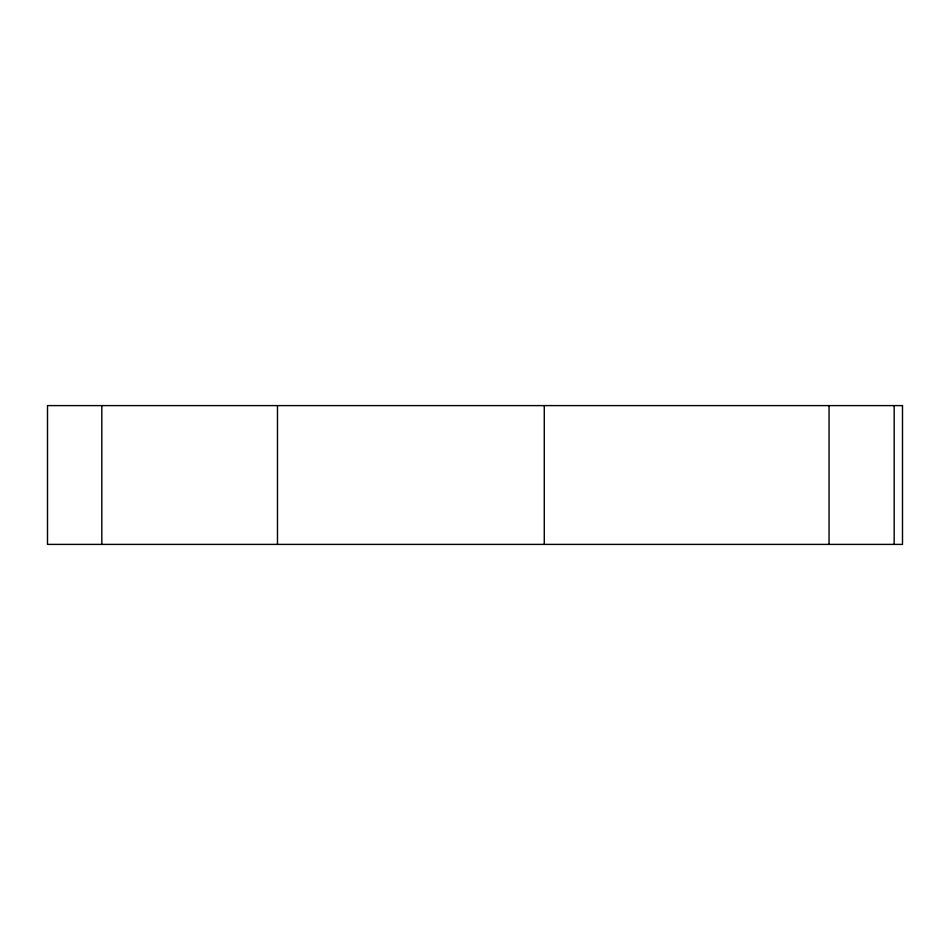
<?xml version="1.0" encoding="UTF-8"?>
<svg xmlns="http://www.w3.org/2000/svg" width="950" height="950" viewBox="0 0 950 950"><rect width="100%" height="100%" fill="white"/><g stroke="black" fill="none" stroke-linecap="round" stroke-linejoin="round"><path stroke-width="1.43" d="M894.164 405.603L894.164 544.398M829.053 405.603L829.053 544.398M544.279 405.603L544.279 544.398M277.483 405.603L277.483 544.398M101.816 405.603L101.816 544.398M902.5 405.603L47.5 405.603L47.5 544.398L902.5 544.398L902.5 405.603"/></g></svg>
